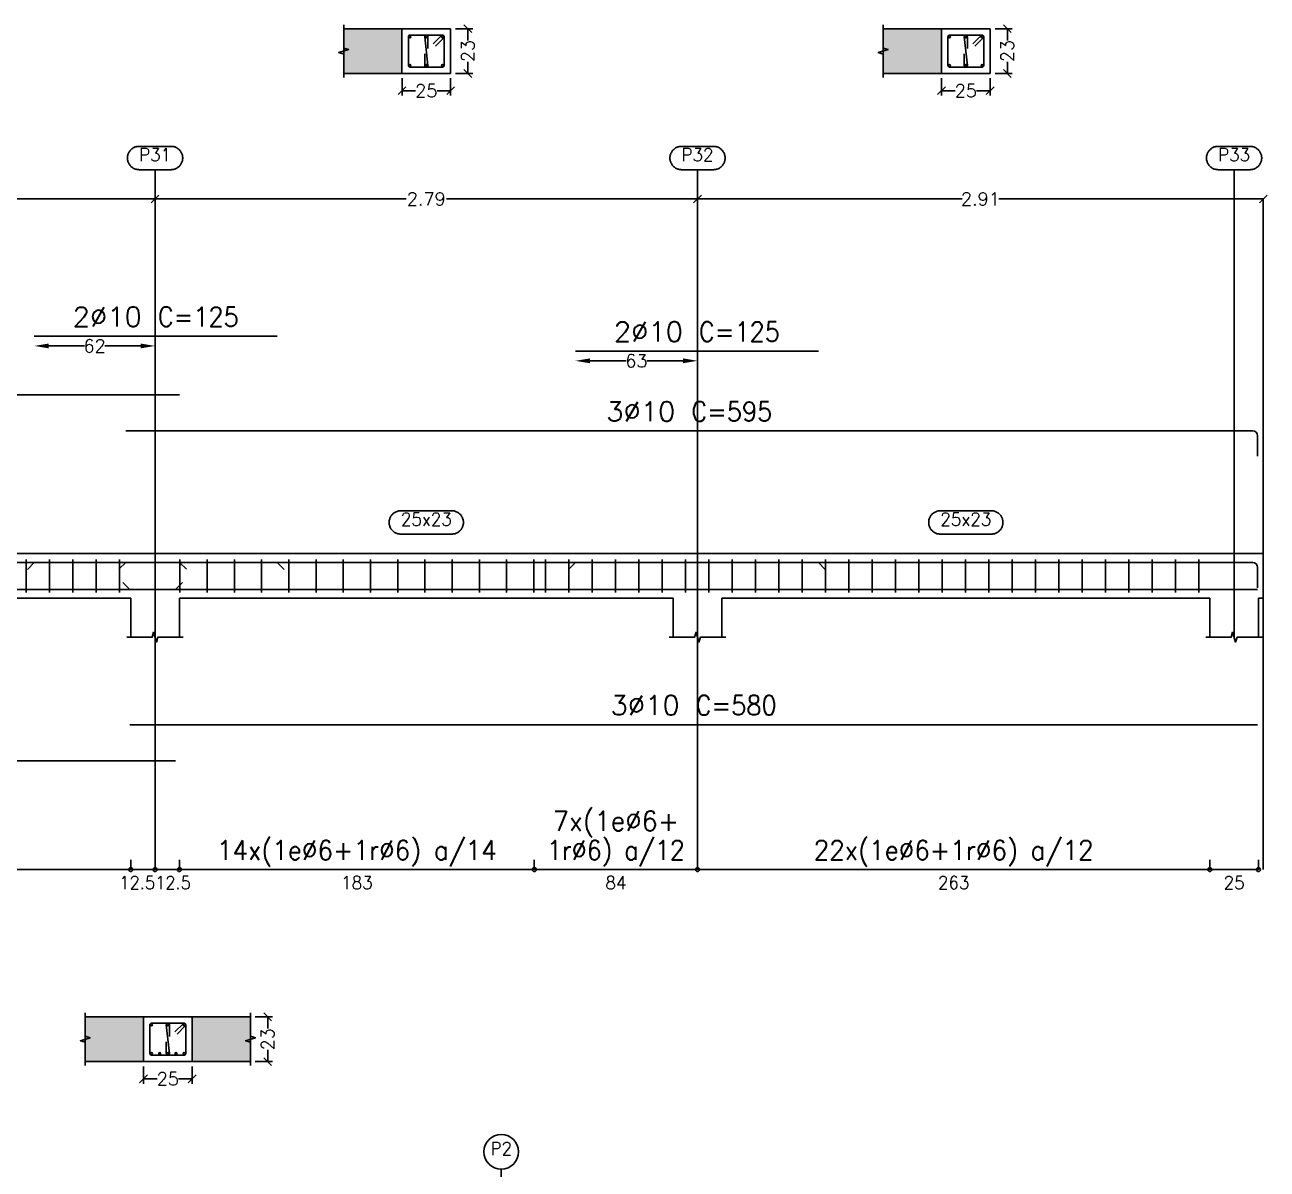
# Model space of a CAD drawing. Header units: millimetres. Extents: x 2071 to 2712, y 1262 to 1380.
# Drawn here: x 2476.36 to 2489.14, y 1310.22 to 1321.98 of the extents above; entities that cross this region are included whole.
import ezdxf
from ezdxf.enums import TextEntityAlignment as Align

# ---------------------------------------------------------------- set-up
doc = ezdxf.new("R2010")
doc.units = ezdxf.units.MM
doc.layers.add('.pormenores', color=8, linetype='Continuous')
for name, color, linetype, lineweight in [('POR_COT_COMPRIMENTO_PROJECTADO', 122, 'Continuous', 0), ('POR_COT_COT_ARM', 3, 'Continuous', 0), ('SEC_COTAS_SEC_DIM_VIGA', 122, 'Continuous', 0)]:
    doc.layers.add(name, color=color, linetype=linetype, lineweight=lineweight)
doc.styles.add('CYPETXT_0.2_romans', font='ROMANS__.TTF', dxfattribs={"height": 0.133333})
doc.styles.add('CYPETXT_romans', font='ROMANS__.TTF', dxfattribs={"height": 0.2})
doc.dimstyles.new('cype_arrow', dxfattribs={"dimtxt": 0.18, "dimasz": 0.15, "dimexe": 0.05, "dimexo": 0.05, "dimgap": 0, "dimtad": 0, "dimdec": 4, "dimzin": 0, "dimdsep": 46, "dimtxsty": 'CYPETXT_0.2_romans', "dimcen": 0.09, "dimadec": 0, "dimazin": 0, "dimtfac": 1, "dimtdec": 4, "dimtofl": 0, "dimtmove": 2, "dimatfit": 3, "dimfxl": 1, "dimtolj": 1, "dimtzin": 0, "dimarcsym": 0})
doc.dimstyles.new('cype_oblique', dxfattribs={"dimtxt": 0.18, "dimasz": 0.18, "dimexe": 0.05, "dimexo": 0.05, "dimgap": 0, "dimtad": 0, "dimdec": 4, "dimzin": 0, "dimdsep": 46, "dimtxsty": 'CYPETXT_0.2_romans', "dimblk": 'OBLIQUE', "dimtsz": 0.04, "dimcen": 0.09, "dimadec": 0, "dimazin": 0, "dimtfac": 1, "dimtdec": 4, "dimtofl": 0, "dimtmove": 2, "dimatfit": 3, "dimfxl": 1, "dimtolj": 1, "dimtzin": 0, "dimarcsym": 0})

# ---------------------------------------------------------------- blocks, each defined once
blk = doc.blocks.new('*D108')
at = {"layer": 'Defpoints', "color": 0, "transparency": 16777216}
for p in [(2480.241, 1321.485), (2480.741, 1321.485), (2480.741, 1321.307)]:
    blk.add_point(p, dxfattribs=at)
at = {"layer": 'SEC_COTAS_SEC_DIM_VIGA', "color": 0, "lineweight": -2, "transparency": 16777216}
for p, q in [((2480.241, 1321.435), (2480.241, 1321.257)), ((2480.741, 1321.435), (2480.741, 1321.257)), ((2480.281, 1321.347), (2480.201, 1321.267)), ((2480.241, 1321.307), (2480.38, 1321.307)), ((2480.741, 1321.307), (2480.601, 1321.307)), ((2480.701, 1321.267), (2480.781, 1321.347))]:
    blk.add_line(p, q, dxfattribs=at)
at = {"layer": 'SEC_COTAS_SEC_DIM_VIGA', "color": 0, "transparency": 16777216, "insert": (2480.491, 1321.307), "char_height": 0.1333, "attachment_point": 5, "style": 'CYPETXT_0.2_romans'}
blk.add_mtext('\\A1;25', dxfattribs=at)
blk = doc.blocks.new('_OBLIQUE')
at = {"color": 0, "linetype": 'ByBlock'}
blk.add_line((-0.5, -0.5), (0.5, 0.5), dxfattribs=at)
blk = doc.blocks.new('*D109')
at = {"layer": 'Defpoints', "color": 0, "transparency": 16777216}
for p in [(2480.741, 1321.945), (2480.918, 1321.945), (2480.741, 1321.485)]:
    blk.add_point(p, dxfattribs=at)
at = {"layer": 'SEC_COTAS_SEC_DIM_VIGA', "color": 0, "lineweight": -2, "transparency": 16777216}
for p, q in [((2480.791, 1321.945), (2480.968, 1321.945)), ((2480.958, 1321.905), (2480.878, 1321.985)), ((2480.918, 1321.945), (2480.918, 1321.825)), ((2480.918, 1321.485), (2480.918, 1321.604)), ((2480.791, 1321.485), (2480.968, 1321.485)), ((2480.878, 1321.525), (2480.958, 1321.445))]:
    blk.add_line(p, q, dxfattribs=at)
at = {"layer": 'SEC_COTAS_SEC_DIM_VIGA', "color": 0, "transparency": 16777216, "insert": (2480.918, 1321.715), "char_height": 0.1333, "attachment_point": 5, "rotation": 90, "style": 'CYPETXT_0.2_romans'}
blk.add_mtext('\\A1;23', dxfattribs=at)
blk = doc.blocks.new('*D110')
at = {"layer": 'Defpoints', "color": 0, "transparency": 16777216}
for p in [(2485.791, 1321.485), (2486.291, 1321.485), (2486.291, 1321.307)]:
    blk.add_point(p, dxfattribs=at)
at = {"layer": 'SEC_COTAS_SEC_DIM_VIGA', "color": 0, "lineweight": -2, "transparency": 16777216}
for p, q in [((2485.791, 1321.435), (2485.791, 1321.257)), ((2486.291, 1321.435), (2486.291, 1321.257)), ((2485.831, 1321.347), (2485.751, 1321.267)), ((2485.791, 1321.307), (2485.93, 1321.307)), ((2486.291, 1321.307), (2486.151, 1321.307)), ((2486.251, 1321.267), (2486.331, 1321.347))]:
    blk.add_line(p, q, dxfattribs=at)
at = {"layer": 'SEC_COTAS_SEC_DIM_VIGA', "color": 0, "transparency": 16777216, "insert": (2486.041, 1321.307), "char_height": 0.1333, "attachment_point": 5, "style": 'CYPETXT_0.2_romans'}
blk.add_mtext('\\A1;25', dxfattribs=at)
blk = doc.blocks.new('*D111')
at = {"layer": 'Defpoints', "color": 0, "transparency": 16777216}
for p in [(2486.291, 1321.945), (2486.468, 1321.945), (2486.291, 1321.485)]:
    blk.add_point(p, dxfattribs=at)
at = {"layer": 'SEC_COTAS_SEC_DIM_VIGA', "color": 0, "lineweight": -2, "transparency": 16777216}
for p, q in [((2486.341, 1321.945), (2486.518, 1321.945)), ((2486.508, 1321.905), (2486.428, 1321.985)), ((2486.468, 1321.945), (2486.468, 1321.825)), ((2486.468, 1321.485), (2486.468, 1321.604)), ((2486.341, 1321.485), (2486.518, 1321.485)), ((2486.428, 1321.525), (2486.508, 1321.445))]:
    blk.add_line(p, q, dxfattribs=at)
at = {"layer": 'SEC_COTAS_SEC_DIM_VIGA', "color": 0, "transparency": 16777216, "insert": (2486.468, 1321.715), "char_height": 0.1333, "attachment_point": 5, "rotation": 90, "style": 'CYPETXT_0.2_romans'}
blk.add_mtext('\\A1;23', dxfattribs=at)
blk = doc.blocks.new('*D113')
at = {"layer": 'Defpoints', "color": 0, "transparency": 16777216}
for p in [(2472.181, 1320.195), (2472.181, 1320.195), (2477.701, 1320.195)]:
    blk.add_point(p, dxfattribs=at)
at = {"layer": 'POR_COT_COMPRIMENTO_PROJECTADO', "color": 0, "lineweight": -2, "transparency": 16777216}
for p, q in [((2472.221, 1320.235), (2472.141, 1320.155)), ((2472.181, 1320.195), (2472.181, 1320.195)), ((2472.181, 1320.195), (2474.733, 1320.195)), ((2477.701, 1320.195), (2475.148, 1320.195)), ((2477.661, 1320.155), (2477.741, 1320.235)), ((2477.701, 1320.195), (2477.701, 1320.195))]:
    blk.add_line(p, q, dxfattribs=at)
at = {"layer": 'POR_COT_COMPRIMENTO_PROJECTADO', "color": 0, "transparency": 16777216, "insert": (2474.941, 1320.195), "char_height": 0.1333, "attachment_point": 5, "style": 'CYPETXT_0.2_romans'}
blk.add_mtext('\\A1;2.76', dxfattribs=at)
blk = doc.blocks.new('*D114')
at = {"layer": 'Defpoints', "color": 0, "transparency": 16777216}
for p in [(2477.701, 1320.195), (2477.701, 1320.195), (2483.281, 1320.195)]:
    blk.add_point(p, dxfattribs=at)
at = {"layer": 'POR_COT_COMPRIMENTO_PROJECTADO', "color": 0, "lineweight": -2, "transparency": 16777216}
for p, q in [((2477.741, 1320.235), (2477.661, 1320.155)), ((2477.701, 1320.195), (2477.701, 1320.195)), ((2477.701, 1320.195), (2480.283, 1320.195)), ((2483.281, 1320.195), (2480.698, 1320.195)), ((2483.241, 1320.155), (2483.321, 1320.235)), ((2483.281, 1320.195), (2483.281, 1320.195))]:
    blk.add_line(p, q, dxfattribs=at)
at = {"layer": 'POR_COT_COMPRIMENTO_PROJECTADO', "color": 0, "transparency": 16777216, "insert": (2480.491, 1320.195), "char_height": 0.1333, "attachment_point": 5, "style": 'CYPETXT_0.2_romans'}
blk.add_mtext('\\A1;2.79', dxfattribs=at)
blk = doc.blocks.new('*D115')
at = {"layer": 'Defpoints', "color": 0, "transparency": 16777216}
for p in [(2483.281, 1320.195), (2483.281, 1320.195), (2489.101, 1320.195)]:
    blk.add_point(p, dxfattribs=at)
at = {"layer": 'POR_COT_COMPRIMENTO_PROJECTADO', "color": 0, "lineweight": -2, "transparency": 16777216}
for p, q in [((2483.321, 1320.235), (2483.241, 1320.155)), ((2483.281, 1320.195), (2483.281, 1320.195)), ((2483.281, 1320.195), (2486.002, 1320.195)), ((2489.101, 1320.195), (2486.379, 1320.195)), ((2489.061, 1320.155), (2489.141, 1320.235)), ((2489.101, 1320.195), (2489.101, 1320.195))]:
    blk.add_line(p, q, dxfattribs=at)
at = {"layer": 'POR_COT_COMPRIMENTO_PROJECTADO', "color": 0, "transparency": 16777216, "insert": (2486.191, 1320.195), "char_height": 0.1333, "attachment_point": 5, "style": 'CYPETXT_0.2_romans'}
blk.add_mtext('\\A1;2.91', dxfattribs=at)
blk = doc.blocks.new('*D117')
at = {"layer": 'Defpoints', "color": 0, "transparency": 16777216}
for p in [(2476.457, 1318.683), (2477.701, 1318.683), (2477.701, 1318.683)]:
    blk.add_point(p, dxfattribs=at)
at = {"layer": 'POR_COT_COT_ARM', "color": 0, "lineweight": -2, "transparency": 16777216}
for p, q in [((2476.457, 1318.683), (2476.457, 1318.683)), ((2476.607, 1318.683), (2476.973, 1318.683)), ((2477.551, 1318.683), (2477.185, 1318.683)), ((2477.701, 1318.683), (2477.701, 1318.683))]:
    blk.add_line(p, q, dxfattribs=at)
at = {"layer": 'POR_COT_COT_ARM', "color": 0, "transparency": 16777216}
for points in [[(2476.607, 1318.708), (2476.607, 1318.658), (2476.457, 1318.683)], [(2477.551, 1318.658), (2477.551, 1318.708), (2477.701, 1318.683)]]:
    blk.add_solid(points, dxfattribs=at)
at = {"layer": 'POR_COT_COT_ARM', "color": 0, "transparency": 16777216, "insert": (2477.079, 1318.683), "char_height": 0.1333, "attachment_point": 5, "style": 'CYPETXT_0.2_romans'}
blk.add_mtext('\\A1;62', dxfattribs=at)
blk = doc.blocks.new('*D118')
at = {"layer": 'Defpoints', "color": 0, "transparency": 16777216}
for p in [(2482.024, 1318.53), (2483.281, 1318.53), (2483.281, 1318.53)]:
    blk.add_point(p, dxfattribs=at)
at = {"layer": 'POR_COT_COT_ARM', "color": 0, "lineweight": -2, "transparency": 16777216}
for p, q in [((2482.024, 1318.53), (2482.024, 1318.53)), ((2482.174, 1318.53), (2482.546, 1318.53)), ((2483.131, 1318.53), (2482.759, 1318.53)), ((2483.281, 1318.53), (2483.281, 1318.53))]:
    blk.add_line(p, q, dxfattribs=at)
at = {"layer": 'POR_COT_COT_ARM', "color": 0, "transparency": 16777216}
for points in [[(2482.174, 1318.555), (2482.174, 1318.505), (2482.024, 1318.53)], [(2483.131, 1318.505), (2483.131, 1318.555), (2483.281, 1318.53)]]:
    blk.add_solid(points, dxfattribs=at)
at = {"layer": 'POR_COT_COT_ARM', "color": 0, "transparency": 16777216, "insert": (2482.652, 1318.53), "char_height": 0.1333, "attachment_point": 5, "style": 'CYPETXT_0.2_romans'}
blk.add_mtext('\\A1;63', dxfattribs=at)
blk = doc.blocks.new('*D165')
at = {"layer": 'Defpoints', "color": 0, "transparency": 16777216}
for p in [(2477.582, 1311.324), (2478.082, 1311.324), (2478.082, 1311.147)]:
    blk.add_point(p, dxfattribs=at)
at = {"layer": 'SEC_COTAS_SEC_DIM_VIGA', "color": 0, "lineweight": -2, "transparency": 16777216}
for p, q in [((2477.622, 1311.187), (2477.542, 1311.107)), ((2477.582, 1311.274), (2477.582, 1311.097)), ((2478.042, 1311.107), (2478.122, 1311.187)), ((2478.082, 1311.274), (2478.082, 1311.097)), ((2477.582, 1311.147), (2477.722, 1311.147)), ((2478.082, 1311.147), (2477.943, 1311.147))]:
    blk.add_line(p, q, dxfattribs=at)
at = {"layer": 'SEC_COTAS_SEC_DIM_VIGA', "color": 0, "transparency": 16777216, "insert": (2477.832, 1311.147), "char_height": 0.1333, "attachment_point": 5, "style": 'CYPETXT_0.2_romans'}
blk.add_mtext('\\A1;25', dxfattribs=at)
blk = doc.blocks.new('*D166')
at = {"layer": 'Defpoints', "color": 0, "transparency": 16777216}
for p in [(2478.682, 1311.784), (2478.859, 1311.784), (2478.682, 1311.324)]:
    blk.add_point(p, dxfattribs=at)
at = {"layer": 'SEC_COTAS_SEC_DIM_VIGA', "color": 0, "lineweight": -2, "transparency": 16777216}
for p, q in [((2478.899, 1311.744), (2478.819, 1311.824)), ((2478.732, 1311.784), (2478.909, 1311.784)), ((2478.859, 1311.784), (2478.859, 1311.665)), ((2478.859, 1311.324), (2478.859, 1311.444)), ((2478.732, 1311.324), (2478.909, 1311.324)), ((2478.819, 1311.364), (2478.899, 1311.284))]:
    blk.add_line(p, q, dxfattribs=at)
at = {"layer": 'SEC_COTAS_SEC_DIM_VIGA', "color": 0, "transparency": 16777216, "insert": (2478.859, 1311.554), "char_height": 0.1333, "attachment_point": 5, "rotation": 90, "style": 'CYPETXT_0.2_romans'}
blk.add_mtext('\\A1;23', dxfattribs=at)

msp = doc.modelspace()

# ---------------------------------------------------------------- hatches: boundary and pattern name
at = {"layer": '.pormenores', "true_color": 0xdad7d3}
for points in [[(2479.64073, 1321.48472), (2480.24073, 1321.48472), (2480.24073, 1321.94472), (2479.64073, 1321.94472)], [(2485.19064, 1321.48472), (2485.79064, 1321.48472), (2485.79064, 1321.94472), (2485.19064, 1321.94472)], [(2476.9821, 1311.78426), (2477.5821, 1311.78426), (2477.5821, 1311.32426), (2476.9821, 1311.32426)], [(2478.6821, 1311.78426), (2478.0821, 1311.78426), (2478.0821, 1311.32426), (2478.6821, 1311.32426)]]:
    msp.add_hatch(color=254, dxfattribs=at).paths.add_polyline_path(points, flags=0)

# ---------------------------------------------------------------- linework, layer by layer
at = {"layer": '.pormenores'}
for p, q in [((2477.70073, 1320.19539), (2477.70073, 1320.49539)), ((2483.28073, 1320.19539), (2483.28073, 1320.49539)), ((2488.80055, 1320.19539), (2488.80055, 1320.49539)), ((2477.70073, 1320.19539), (2477.70073, 1313.29826)), ((2483.28073, 1320.19539), (2483.28073, 1313.29826)), ((2488.80055, 1315.6882), (2488.80055, 1320.19539)), ((2489.10055, 1320.19539), (2489.10055, 1313.29826)), ((2472.43055, 1316.5482), (2477.45073, 1316.5482)), ((2476.37564, 1316.4882), (2476.37564, 1316.1482)), ((2476.45731, 1316.4562), (2476.3866, 1316.38549)), ((2476.61564, 1316.4882), (2476.61564, 1316.1482)), ((2476.85564, 1316.4882), (2476.85564, 1316.1482)), ((2477.09564, 1316.4882), (2477.09564, 1316.1482)), ((2477.40055, 1316.4562), (2477.32828, 1316.38708)), ((2477.33564, 1316.4882), (2477.33564, 1316.1482)), ((2477.95073, 1316.5482), (2483.03073, 1316.5482)), ((2477.95073, 1316.4562), (2478.02317, 1316.38725)), ((2477.95636, 1316.4882), (2477.95636, 1316.1482)), ((2478.23636, 1316.4882), (2478.23636, 1316.1482)), ((2478.51636, 1316.4882), (2478.51636, 1316.1482)), ((2478.79636, 1316.4882), (2478.79636, 1316.1482)), ((2478.95731, 1316.4562), (2479.02802, 1316.38549)), ((2479.07636, 1316.4882), (2479.07636, 1316.1482)), ((2479.35636, 1316.4882), (2479.35636, 1316.1482)), ((2479.63636, 1316.4882), (2479.63636, 1316.1482)), ((2479.91636, 1316.4882), (2479.91636, 1316.1482)), ((2480.19636, 1316.4882), (2480.19636, 1316.1482)), ((2480.47636, 1316.4882), (2480.47636, 1316.1482)), ((2480.75636, 1316.4882), (2480.75636, 1316.1482)), ((2481.03636, 1316.4882), (2481.03636, 1316.1482)), ((2481.31636, 1316.4882), (2481.31636, 1316.1482)), ((2481.59636, 1316.4882), (2481.59636, 1316.1482)), ((2481.71627, 1316.4882), (2481.71627, 1316.1482)), ((2482.02411, 1316.4562), (2481.9534, 1316.38549)), ((2481.95627, 1316.4882), (2481.95627, 1316.1482)), ((2482.19627, 1316.4882), (2482.19627, 1316.1482)), ((2482.43627, 1316.4882), (2482.43627, 1316.1482)), ((2482.67627, 1316.4882), (2482.67627, 1316.1482)), ((2482.91627, 1316.4882), (2482.91627, 1316.1482)), ((2483.15627, 1316.4882), (2483.15627, 1316.1482)), ((2483.39627, 1316.4882), (2483.39627, 1316.1482)), ((2483.53073, 1316.5482), (2488.55055, 1316.5482)), ((2483.63627, 1316.4882), (2483.63627, 1316.1482)), ((2483.87627, 1316.4882), (2483.87627, 1316.1482)), ((2484.11627, 1316.4882), (2484.11627, 1316.1482)), ((2484.35627, 1316.4882), (2484.35627, 1316.1482)), ((2484.52411, 1316.4562), (2484.59482, 1316.38549)), ((2484.59627, 1316.4882), (2484.59627, 1316.1482)), ((2484.83627, 1316.4882), (2484.83627, 1316.1482)), ((2485.07627, 1316.4882), (2485.07627, 1316.1482)), ((2485.31627, 1316.4882), (2485.31627, 1316.1482)), ((2485.55627, 1316.4882), (2485.55627, 1316.1482)), ((2485.79627, 1316.4882), (2485.79627, 1316.1482)), ((2486.03627, 1316.4882), (2486.03627, 1316.1482)), ((2486.27627, 1316.4882), (2486.27627, 1316.1482)), ((2486.51627, 1316.4882), (2486.51627, 1316.1482)), ((2486.75627, 1316.4882), (2486.75627, 1316.1482)), ((2486.99627, 1316.4882), (2486.99627, 1316.1482)), ((2487.23627, 1316.4882), (2487.23627, 1316.1482)), ((2487.47627, 1316.4882), (2487.47627, 1316.1482)), ((2487.71627, 1316.4882), (2487.71627, 1316.1482)), ((2487.95627, 1316.4882), (2487.95627, 1316.1482)), ((2488.19627, 1316.4882), (2488.19627, 1316.1482)), ((2488.43627, 1316.4882), (2488.43627, 1316.1482)), ((2477.44055, 1316.1802), (2477.36984, 1316.25091)), ((2477.91055, 1316.1802), (2477.98127, 1316.25091)), ((2472.43055, 1316.0882), (2477.45073, 1316.0882)), ((2477.45073, 1316.0882), (2477.45073, 1315.6882)), ((2477.95073, 1316.0882), (2483.03073, 1316.0882)), ((2477.95073, 1316.0882), (2477.95073, 1315.6882)), ((2483.03073, 1316.0882), (2483.03073, 1315.6882)), ((2483.53073, 1316.0882), (2488.55055, 1316.0882)), ((2483.53073, 1316.0882), (2483.53073, 1315.6882)), ((2488.55055, 1316.0882), (2488.55055, 1315.6882)), ((2489.05055, 1316.0882), (2489.05055, 1315.6882)), ((2477.45073, 1313.29826), (2477.45073, 1313.39826)), ((2477.70073, 1313.29826), (2477.70073, 1313.39826)), ((2477.95073, 1313.29826), (2477.95073, 1313.39826)), ((2481.60199, 1313.29826), (2481.60199, 1313.39826)), ((2483.28073, 1313.29826), (2483.28073, 1313.39826)), ((2488.55055, 1313.29826), (2488.55055, 1313.39826)), ((2481.2621, 1309.91815), (2481.2621, 1310.21815))]:
    msp.add_line(p, q, dxfattribs=at)
for points in [[(2479.64073, 1321.44472), (2479.64073, 1321.68472), (2479.59073, 1321.69972), (2479.69073, 1321.72972), (2479.64073, 1321.74472), (2479.64073, 1321.98472)], [(2479.64073, 1321.48472), (2480.24073, 1321.48472), (2480.24073, 1321.94472), (2479.64073, 1321.94472)], [(2485.19064, 1321.44472), (2485.19064, 1321.68472), (2485.14064, 1321.69972), (2485.24064, 1321.72972), (2485.19064, 1321.74472), (2485.19064, 1321.98472)], [(2485.19064, 1321.48472), (2485.79064, 1321.48472), (2485.79064, 1321.94472), (2485.19064, 1321.94472)], [(2480.58519, 1321.76656), (2480.67005, 1321.85141), (2480.67204, 1321.85384), (2480.67352, 1321.8566), (2480.67443, 1321.8596), (2480.67473, 1321.86272), (2480.67443, 1321.86585), (2480.67352, 1321.86885), (2480.67204, 1321.87161), (2480.67005, 1321.87404), (2480.66762, 1321.87603), (2480.66486, 1321.87751), (2480.66185, 1321.87842), (2480.65873, 1321.87872), (2480.32273, 1321.87872), (2480.31661, 1321.87751), (2480.31142, 1321.87404), (2480.30795, 1321.86885), (2480.30673, 1321.86272), (2480.30673, 1321.56672), (2480.30795, 1321.5606), (2480.31142, 1321.55541), (2480.31661, 1321.55194), (2480.32273, 1321.55072), (2480.65873, 1321.55072), (2480.66486, 1321.55194), (2480.67005, 1321.55541), (2480.67352, 1321.5606), (2480.67473, 1321.56672), (2480.67473, 1321.86272), (2480.67443, 1321.86585), (2480.67352, 1321.86885), (2480.67204, 1321.87161), (2480.67005, 1321.87404), (2480.66762, 1321.87603), (2480.66486, 1321.87751), (2480.66185, 1321.87842), (2480.65873, 1321.87872), (2480.65561, 1321.87842), (2480.65261, 1321.87751), (2480.64984, 1321.87603), (2480.64742, 1321.87404), (2480.56257, 1321.78919)], [(2480.47473, 1321.68672), (2480.47473, 1321.56672), (2480.47513, 1321.56316), (2480.47632, 1321.55978), (2480.47822, 1321.55675), (2480.48076, 1321.55422), (2480.48379, 1321.55231), (2480.48717, 1321.55113), (2480.49073, 1321.55072), (2480.49429, 1321.55113), (2480.49768, 1321.55231), (2480.50071, 1321.55422), (2480.50324, 1321.55675), (2480.50515, 1321.55978), (2480.50633, 1321.56316), (2480.50673, 1321.56672), (2480.47473, 1321.86272), (2480.47513, 1321.86628), (2480.47632, 1321.86967), (2480.47822, 1321.8727), (2480.48076, 1321.87523), (2480.48379, 1321.87714), (2480.48717, 1321.87832), (2480.49073, 1321.87872), (2480.49429, 1321.87832), (2480.49768, 1321.87714), (2480.50071, 1321.87523), (2480.50324, 1321.8727), (2480.50515, 1321.86967), (2480.50633, 1321.86628), (2480.50673, 1321.86272), (2480.50673, 1321.74272)], [(2486.1351, 1321.76656), (2486.21996, 1321.85141), (2486.22195, 1321.85384), (2486.22343, 1321.8566), (2486.22434, 1321.8596), (2486.22464, 1321.86272), (2486.22434, 1321.86585), (2486.22343, 1321.86885), (2486.22195, 1321.87161), (2486.21996, 1321.87404), (2486.21753, 1321.87603), (2486.21477, 1321.87751), (2486.21177, 1321.87842), (2486.20864, 1321.87872), (2485.87264, 1321.87872), (2485.86652, 1321.87751), (2485.86133, 1321.87404), (2485.85786, 1321.86885), (2485.85664, 1321.86272), (2485.85664, 1321.56672), (2485.85786, 1321.5606), (2485.86133, 1321.55541), (2485.86652, 1321.55194), (2485.87264, 1321.55072), (2486.20864, 1321.55072), (2486.21477, 1321.55194), (2486.21996, 1321.55541), (2486.22343, 1321.5606), (2486.22464, 1321.56672), (2486.22464, 1321.86272), (2486.22434, 1321.86585), (2486.22343, 1321.86885), (2486.22195, 1321.87161), (2486.21996, 1321.87404), (2486.21753, 1321.87603), (2486.21477, 1321.87751), (2486.21177, 1321.87842), (2486.20864, 1321.87872), (2486.20552, 1321.87842), (2486.20252, 1321.87751), (2486.19975, 1321.87603), (2486.19733, 1321.87404), (2486.11248, 1321.78919)], [(2486.02464, 1321.68672), (2486.02464, 1321.56672), (2486.02505, 1321.56316), (2486.02623, 1321.55978), (2486.02813, 1321.55675), (2486.03067, 1321.55422), (2486.0337, 1321.55231), (2486.03708, 1321.55113), (2486.04064, 1321.55072), (2486.0442, 1321.55113), (2486.04759, 1321.55231), (2486.05062, 1321.55422), (2486.05315, 1321.55675), (2486.05506, 1321.55978), (2486.05624, 1321.56316), (2486.05664, 1321.56672), (2486.02464, 1321.86272), (2486.02505, 1321.86628), (2486.02623, 1321.86967), (2486.02813, 1321.8727), (2486.03067, 1321.87523), (2486.0337, 1321.87714), (2486.03708, 1321.87832), (2486.04064, 1321.87872), (2486.0442, 1321.87832), (2486.04759, 1321.87714), (2486.05062, 1321.87523), (2486.05315, 1321.8727), (2486.05506, 1321.86967), (2486.05624, 1321.86628), (2486.05664, 1321.86272), (2486.05664, 1321.74272)], [(2476.45731, 1318.78337), (2478.95731, 1318.78337)], [(2482.02411, 1318.62972), (2484.52411, 1318.62972)], [(2467.41055, 1317.9209), (2467.41055, 1318.1309), (2467.41436, 1318.15003), (2467.4252, 1318.16625), (2467.44142, 1318.17709), (2467.46055, 1318.1809), (2477.95073, 1318.1809)], [(2477.40055, 1317.80972), (2488.99055, 1317.80972), (2489.00969, 1317.80592), (2489.02591, 1317.79508), (2489.03675, 1317.77886), (2489.04055, 1317.75972), (2489.04055, 1317.54972)], [(2467.41055, 1316.1962), (2467.41055, 1316.4062), (2467.41436, 1316.42533), (2467.4252, 1316.44155), (2467.44142, 1316.45239), (2467.46055, 1316.4562), (2477.95073, 1316.4562)], [(2476.45731, 1316.4562), (2478.95731, 1316.4562)], [(2477.40055, 1316.4562), (2488.99055, 1316.4562), (2489.00969, 1316.45239), (2489.02591, 1316.44155), (2489.03675, 1316.42533), (2489.04055, 1316.4062), (2489.04055, 1316.1962)], [(2477.45073, 1316.5482), (2477.95073, 1316.5482)], [(2482.02411, 1316.4562), (2484.52411, 1316.4562)], [(2483.03073, 1316.5482), (2483.53073, 1316.5482)], [(2488.55055, 1316.5482), (2489.05055, 1316.5482), (2489.10055, 1316.5482), (2489.10055, 1316.0882), (2489.05055, 1316.0882)], [(2467.41055, 1316.1802), (2477.91055, 1316.1802)], [(2477.44055, 1316.1802), (2489.04055, 1316.1802)], [(2477.41073, 1315.6882), (2477.67073, 1315.6882), (2477.68573, 1315.7382), (2477.71573, 1315.6382), (2477.73073, 1315.6882), (2477.99073, 1315.6882)], [(2482.99073, 1315.6882), (2483.25073, 1315.6882), (2483.26573, 1315.7382), (2483.29573, 1315.6382), (2483.31073, 1315.6882), (2483.57073, 1315.6882)], [(2488.51055, 1315.6882), (2488.77055, 1315.6882), (2488.78555, 1315.7382), (2488.81555, 1315.6382), (2488.83055, 1315.6882), (2489.09055, 1315.6882)], [(2477.44055, 1314.7882), (2489.04055, 1314.7882)], [(2467.41055, 1314.41826), (2477.91055, 1314.41826)], [(2472.18055, 1313.29826), (2477.45073, 1313.29826), (2477.45073, 1313.39826)], [(2477.45073, 1313.29826), (2477.70073, 1313.29826), (2477.70073, 1313.39826)], [(2477.70073, 1313.29826), (2477.95073, 1313.29826), (2477.95073, 1313.39826)], [(2477.95073, 1313.29826), (2481.60199, 1313.29826), (2481.60199, 1313.39826)], [(2481.60199, 1313.29826), (2483.28073, 1313.29826), (2483.28073, 1313.39826)], [(2483.28073, 1313.29826), (2488.55055, 1313.29826), (2488.55055, 1313.39826)], [(2488.55055, 1313.29826), (2489.05055, 1313.29826), (2489.05055, 1313.39826)], [(2476.9821, 1311.82426), (2476.9821, 1311.58426), (2477.0321, 1311.56926), (2476.9321, 1311.53926), (2476.9821, 1311.52426), (2476.9821, 1311.28426)], [(2478.6821, 1311.82426), (2478.6821, 1311.58426), (2478.7321, 1311.56926), (2478.6321, 1311.53926), (2478.6821, 1311.52426), (2478.6821, 1311.28426)], [(2476.9821, 1311.78426), (2477.5821, 1311.78426), (2477.5821, 1311.32426), (2476.9821, 1311.32426)], [(2477.92656, 1311.6061), (2478.01141, 1311.69095), (2478.0134, 1311.69338), (2478.01488, 1311.69614), (2478.01579, 1311.69914), (2478.0161, 1311.70226), (2478.01579, 1311.70539), (2478.01488, 1311.70839), (2478.0134, 1311.71115), (2478.01141, 1311.71358), (2478.00899, 1311.71557), (2478.00622, 1311.71705), (2478.00322, 1311.71796), (2478.0001, 1311.71826), (2477.6641, 1311.71826), (2477.65798, 1311.71705), (2477.65279, 1311.71358), (2477.64932, 1311.70839), (2477.6481, 1311.70226), (2477.6481, 1311.40626), (2477.64932, 1311.40014), (2477.65279, 1311.39495), (2477.65798, 1311.39148), (2477.6641, 1311.39026), (2478.0001, 1311.39026), (2478.00622, 1311.39148), (2478.01141, 1311.39495), (2478.01488, 1311.40014), (2478.0161, 1311.40626), (2478.0161, 1311.70226), (2478.01579, 1311.70539), (2478.01488, 1311.70839), (2478.0134, 1311.71115), (2478.01141, 1311.71358), (2478.00899, 1311.71557), (2478.00622, 1311.71705), (2478.00322, 1311.71796), (2478.0001, 1311.71826), (2477.99698, 1311.71796), (2477.99398, 1311.71705), (2477.99121, 1311.71557), (2477.98879, 1311.71358), (2477.90393, 1311.62873)], [(2477.8161, 1311.52626), (2477.8161, 1311.40626), (2477.8165, 1311.4027), (2477.81768, 1311.39932), (2477.81959, 1311.39629), (2477.82212, 1311.39376), (2477.82516, 1311.39185), (2477.82854, 1311.39067), (2477.8321, 1311.39026), (2477.83566, 1311.39067), (2477.83904, 1311.39185), (2477.84208, 1311.39376), (2477.84461, 1311.39629), (2477.84651, 1311.39932), (2477.8477, 1311.4027), (2477.8481, 1311.40626), (2477.8161, 1311.70226), (2477.8165, 1311.70582), (2477.81768, 1311.70921), (2477.81959, 1311.71224), (2477.82212, 1311.71477), (2477.82516, 1311.71668), (2477.82854, 1311.71786), (2477.8321, 1311.71826), (2477.83566, 1311.71786), (2477.83904, 1311.71668), (2477.84208, 1311.71477), (2477.84461, 1311.71224), (2477.84651, 1311.70921), (2477.8477, 1311.70582), (2477.8481, 1311.70226), (2477.8481, 1311.58226)], [(2478.6821, 1311.78426), (2478.0821, 1311.78426), (2478.0821, 1311.32426), (2478.6821, 1311.32426)]]:
    msp.add_lwpolyline(points, dxfattribs=at)
at = {"layer": '.pormenores', "color": 254, "true_color": 0xdad7d3}
for points in [[(2479.64073, 1321.48472), (2480.24073, 1321.48472), (2480.24073, 1321.94472), (2479.64073, 1321.94472)], [(2485.19064, 1321.48472), (2485.79064, 1321.48472), (2485.79064, 1321.94472), (2485.19064, 1321.94472)], [(2476.9821, 1311.78426), (2477.5821, 1311.78426), (2477.5821, 1311.32426), (2476.9821, 1311.32426)], [(2478.6821, 1311.78426), (2478.0821, 1311.78426), (2478.0821, 1311.32426), (2478.6821, 1311.32426)]]:
    msp.add_lwpolyline(points, close=True, dxfattribs=at)
at = {"layer": '.pormenores'}
for points in [[(2480.74073, 1321.94472), (2480.24073, 1321.94472), (2480.24073, 1321.48472), (2480.74073, 1321.48472), (2480.74073, 1321.94472)], [(2486.29064, 1321.94472), (2485.79064, 1321.94472), (2485.79064, 1321.48472), (2486.29064, 1321.48472), (2486.29064, 1321.94472)], [(2477.86473, 1320.73539), (2477.87275, 1320.73512), (2477.88073, 1320.73432), (2477.88864, 1320.73299), (2477.89644, 1320.73113), (2477.9041, 1320.72875), (2477.91158, 1320.72587), (2477.91885, 1320.72249), (2477.92589, 1320.71864), (2477.93265, 1320.71432), (2477.9391, 1320.70957), (2477.94523, 1320.70439), (2477.95099, 1320.69881), (2477.95637, 1320.69287), (2477.96134, 1320.68657), (2477.96588, 1320.67996), (2477.96997, 1320.67306), (2477.97358, 1320.6659), (2477.97671, 1320.65852), (2477.97935, 1320.65094), (2477.98146, 1320.64321), (2477.98306, 1320.63535), (2477.98413, 1320.6274), (2477.98467, 1320.6194), (2477.98467, 1320.61138), (2477.98413, 1320.60338), (2477.98306, 1320.59543), (2477.98146, 1320.58757), (2477.97935, 1320.57984), (2477.97671, 1320.57226), (2477.97358, 1320.56488), (2477.96997, 1320.55772), (2477.96588, 1320.55082), (2477.96134, 1320.54421), (2477.95637, 1320.53792), (2477.95099, 1320.53197), (2477.94523, 1320.52639), (2477.9391, 1320.52122), (2477.93265, 1320.51646), (2477.92589, 1320.51214), (2477.91885, 1320.50829), (2477.91158, 1320.50491), (2477.9041, 1320.50203), (2477.89644, 1320.49965), (2477.88864, 1320.4978), (2477.88073, 1320.49646), (2477.87275, 1320.49566), (2477.86473, 1320.49539), (2477.53673, 1320.49539), (2477.52872, 1320.49566), (2477.52074, 1320.49646), (2477.51283, 1320.4978), (2477.50503, 1320.49965), (2477.49737, 1320.50203), (2477.48989, 1320.50491), (2477.48261, 1320.50829), (2477.47558, 1320.51214), (2477.46882, 1320.51646), (2477.46236, 1320.52122), (2477.45624, 1320.52639), (2477.45047, 1320.53197), (2477.4451, 1320.53792), (2477.44012, 1320.54421), (2477.43559, 1320.55082), (2477.4315, 1320.55772), (2477.42788, 1320.56488), (2477.42475, 1320.57226), (2477.42212, 1320.57984), (2477.42, 1320.58757), (2477.4184, 1320.59543), (2477.41734, 1320.60338), (2477.4168, 1320.61138), (2477.4168, 1320.6194), (2477.41734, 1320.6274), (2477.4184, 1320.63535), (2477.42, 1320.64321), (2477.42212, 1320.65094), (2477.42475, 1320.65852), (2477.42788, 1320.6659), (2477.4315, 1320.67306), (2477.43559, 1320.67996), (2477.44012, 1320.68657), (2477.4451, 1320.69287), (2477.45047, 1320.69881), (2477.45624, 1320.70439), (2477.46236, 1320.70957), (2477.46882, 1320.71432), (2477.47558, 1320.71864), (2477.48261, 1320.72249), (2477.48989, 1320.72587), (2477.49737, 1320.72875), (2477.50503, 1320.73113), (2477.51283, 1320.73299), (2477.52074, 1320.73432), (2477.52872, 1320.73512), (2477.53673, 1320.73539), (2477.86473, 1320.73539)], [(2483.44473, 1320.73539), (2483.45275, 1320.73512), (2483.46073, 1320.73432), (2483.46864, 1320.73299), (2483.47644, 1320.73113), (2483.4841, 1320.72875), (2483.49158, 1320.72587), (2483.49885, 1320.72249), (2483.50589, 1320.71864), (2483.51265, 1320.71432), (2483.5191, 1320.70957), (2483.52523, 1320.70439), (2483.53099, 1320.69881), (2483.53637, 1320.69287), (2483.54134, 1320.68657), (2483.54588, 1320.67996), (2483.54997, 1320.67306), (2483.55358, 1320.6659), (2483.55671, 1320.65852), (2483.55935, 1320.65094), (2483.56146, 1320.64321), (2483.56306, 1320.63535), (2483.56413, 1320.6274), (2483.56467, 1320.6194), (2483.56467, 1320.61138), (2483.56413, 1320.60338), (2483.56306, 1320.59543), (2483.56146, 1320.58757), (2483.55935, 1320.57984), (2483.55671, 1320.57226), (2483.55358, 1320.56488), (2483.54997, 1320.55772), (2483.54588, 1320.55082), (2483.54134, 1320.54421), (2483.53637, 1320.53792), (2483.53099, 1320.53197), (2483.52523, 1320.52639), (2483.5191, 1320.52122), (2483.51265, 1320.51646), (2483.50589, 1320.51214), (2483.49885, 1320.50829), (2483.49158, 1320.50491), (2483.4841, 1320.50203), (2483.47644, 1320.49965), (2483.46864, 1320.4978), (2483.46073, 1320.49646), (2483.45275, 1320.49566), (2483.44473, 1320.49539), (2483.11673, 1320.49539), (2483.10872, 1320.49566), (2483.10074, 1320.49646), (2483.09283, 1320.4978), (2483.08503, 1320.49965), (2483.07737, 1320.50203), (2483.06989, 1320.50491), (2483.06261, 1320.50829), (2483.05558, 1320.51214), (2483.04882, 1320.51646), (2483.04236, 1320.52122), (2483.03624, 1320.52639), (2483.03047, 1320.53197), (2483.0251, 1320.53792), (2483.02012, 1320.54421), (2483.01559, 1320.55082), (2483.0115, 1320.55772), (2483.00788, 1320.56488), (2483.00475, 1320.57226), (2483.00212, 1320.57984), (2483, 1320.58757), (2482.9984, 1320.59543), (2482.99734, 1320.60338), (2482.9968, 1320.61138), (2482.9968, 1320.6194), (2482.99734, 1320.6274), (2482.9984, 1320.63535), (2483, 1320.64321), (2483.00212, 1320.65094), (2483.00475, 1320.65852), (2483.00788, 1320.6659), (2483.0115, 1320.67306), (2483.01559, 1320.67996), (2483.02012, 1320.68657), (2483.0251, 1320.69287), (2483.03047, 1320.69881), (2483.03624, 1320.70439), (2483.04236, 1320.70957), (2483.04882, 1320.71432), (2483.05558, 1320.71864), (2483.06261, 1320.72249), (2483.06989, 1320.72587), (2483.07737, 1320.72875), (2483.08503, 1320.73113), (2483.09283, 1320.73299), (2483.10074, 1320.73432), (2483.10872, 1320.73512), (2483.11673, 1320.73539), (2483.44473, 1320.73539)], [(2488.96455, 1320.73539), (2488.97257, 1320.73512), (2488.98055, 1320.73432), (2488.98846, 1320.73299), (2488.99626, 1320.73113), (2489.00392, 1320.72875), (2489.0114, 1320.72587), (2489.01868, 1320.72249), (2489.02571, 1320.71864), (2489.03247, 1320.71432), (2489.03892, 1320.70957), (2489.04505, 1320.70439), (2489.05081, 1320.69881), (2489.05619, 1320.69287), (2489.06116, 1320.68657), (2489.0657, 1320.67996), (2489.06979, 1320.67306), (2489.07341, 1320.6659), (2489.07654, 1320.65852), (2489.07917, 1320.65094), (2489.08129, 1320.64321), (2489.08288, 1320.63535), (2489.08395, 1320.6274), (2489.08449, 1320.6194), (2489.08449, 1320.61138), (2489.08395, 1320.60338), (2489.08288, 1320.59543), (2489.08129, 1320.58757), (2489.07917, 1320.57984), (2489.07654, 1320.57226), (2489.07341, 1320.56488), (2489.06979, 1320.55772), (2489.0657, 1320.55082), (2489.06116, 1320.54421), (2489.05619, 1320.53792), (2489.05081, 1320.53197), (2489.04505, 1320.52639), (2489.03892, 1320.52122), (2489.03247, 1320.51646), (2489.02571, 1320.51214), (2489.01868, 1320.50829), (2489.0114, 1320.50491), (2489.00392, 1320.50203), (2488.99626, 1320.49965), (2488.98846, 1320.4978), (2488.98055, 1320.49646), (2488.97257, 1320.49566), (2488.96455, 1320.49539), (2488.63655, 1320.49539), (2488.62854, 1320.49566), (2488.62056, 1320.49646), (2488.61265, 1320.4978), (2488.60485, 1320.49965), (2488.59719, 1320.50203), (2488.58971, 1320.50491), (2488.58243, 1320.50829), (2488.5754, 1320.51214), (2488.56864, 1320.51646), (2488.56218, 1320.52122), (2488.55606, 1320.52639), (2488.5503, 1320.53197), (2488.54492, 1320.53792), (2488.53995, 1320.54421), (2488.53541, 1320.55082), (2488.53132, 1320.55772), (2488.5277, 1320.56488), (2488.52457, 1320.57226), (2488.52194, 1320.57984), (2488.51982, 1320.58757), (2488.51823, 1320.59543), (2488.51716, 1320.60338), (2488.51662, 1320.61138), (2488.51662, 1320.6194), (2488.51716, 1320.6274), (2488.51823, 1320.63535), (2488.51982, 1320.64321), (2488.52194, 1320.65094), (2488.52457, 1320.65852), (2488.5277, 1320.6659), (2488.53132, 1320.67306), (2488.53541, 1320.67996), (2488.53995, 1320.68657), (2488.54492, 1320.69287), (2488.5503, 1320.69881), (2488.55606, 1320.70439), (2488.56218, 1320.70957), (2488.56864, 1320.71432), (2488.5754, 1320.71864), (2488.58243, 1320.72249), (2488.58971, 1320.72587), (2488.59719, 1320.72875), (2488.60485, 1320.73113), (2488.61265, 1320.73299), (2488.62056, 1320.73432), (2488.62854, 1320.73512), (2488.63655, 1320.73539), (2488.96455, 1320.73539)], [(2480.75273, 1316.9882), (2480.76075, 1316.98793), (2480.76873, 1316.98713), (2480.77664, 1316.98579), (2480.78444, 1316.98393), (2480.7921, 1316.98156), (2480.79958, 1316.97867), (2480.80685, 1316.9753), (2480.81389, 1316.97145), (2480.82065, 1316.96713), (2480.8271, 1316.96237), (2480.83323, 1316.9572), (2480.83899, 1316.95162), (2480.84437, 1316.94567), (2480.84934, 1316.93938), (2480.85388, 1316.93277), (2480.85797, 1316.92587), (2480.86158, 1316.91871), (2480.86471, 1316.91133), (2480.86735, 1316.90375), (2480.86946, 1316.89602), (2480.87106, 1316.88816), (2480.87213, 1316.88021), (2480.87267, 1316.87221), (2480.87267, 1316.86419), (2480.87213, 1316.85619), (2480.87106, 1316.84824), (2480.86946, 1316.84038), (2480.86735, 1316.83264), (2480.86471, 1316.82507), (2480.86158, 1316.81768), (2480.85797, 1316.81053), (2480.85388, 1316.80363), (2480.84934, 1316.79702), (2480.84437, 1316.79072), (2480.83899, 1316.78477), (2480.83323, 1316.7792), (2480.8271, 1316.77402), (2480.82065, 1316.76926), (2480.81389, 1316.76495), (2480.80685, 1316.76109), (2480.79958, 1316.75772), (2480.7921, 1316.75484), (2480.78444, 1316.75246), (2480.77664, 1316.7506), (2480.76873, 1316.74927), (2480.76075, 1316.74846), (2480.75273, 1316.7482), (2480.22873, 1316.7482), (2480.22072, 1316.74846), (2480.21274, 1316.74927), (2480.20483, 1316.7506), (2480.19703, 1316.75246), (2480.18937, 1316.75484), (2480.18189, 1316.75772), (2480.17461, 1316.76109), (2480.16758, 1316.76495), (2480.16082, 1316.76926), (2480.15436, 1316.77402), (2480.14824, 1316.7792), (2480.14247, 1316.78477), (2480.1371, 1316.79072), (2480.13212, 1316.79702), (2480.12759, 1316.80363), (2480.1235, 1316.81053), (2480.11988, 1316.81768), (2480.11675, 1316.82507), (2480.11412, 1316.83264), (2480.112, 1316.84038), (2480.1104, 1316.84824), (2480.10934, 1316.85619), (2480.1088, 1316.86419), (2480.1088, 1316.87221), (2480.10934, 1316.88021), (2480.1104, 1316.88816), (2480.112, 1316.89602), (2480.11412, 1316.90375), (2480.11675, 1316.91133), (2480.11988, 1316.91871), (2480.1235, 1316.92587), (2480.12759, 1316.93277), (2480.13212, 1316.93938), (2480.1371, 1316.94567), (2480.14247, 1316.95162), (2480.14824, 1316.9572), (2480.15436, 1316.96237), (2480.16082, 1316.96713), (2480.16758, 1316.97145), (2480.17461, 1316.9753), (2480.18189, 1316.97867), (2480.18937, 1316.98156), (2480.19703, 1316.98393), (2480.20483, 1316.98579), (2480.21274, 1316.98713), (2480.22072, 1316.98793), (2480.22873, 1316.9882), (2480.75273, 1316.9882)], [(2486.30264, 1316.9882), (2486.31066, 1316.98793), (2486.31864, 1316.98713), (2486.32655, 1316.98579), (2486.33435, 1316.98393), (2486.34201, 1316.98156), (2486.34949, 1316.97867), (2486.35677, 1316.9753), (2486.3638, 1316.97145), (2486.37056, 1316.96713), (2486.37701, 1316.96237), (2486.38314, 1316.9572), (2486.3889, 1316.95162), (2486.39428, 1316.94567), (2486.39925, 1316.93938), (2486.40379, 1316.93277), (2486.40788, 1316.92587), (2486.41149, 1316.91871), (2486.41463, 1316.91133), (2486.41726, 1316.90375), (2486.41937, 1316.89602), (2486.42097, 1316.88816), (2486.42204, 1316.88021), (2486.42258, 1316.87221), (2486.42258, 1316.86419), (2486.42204, 1316.85619), (2486.42097, 1316.84824), (2486.41937, 1316.84038), (2486.41726, 1316.83264), (2486.41463, 1316.82507), (2486.41149, 1316.81768), (2486.40788, 1316.81053), (2486.40379, 1316.80363), (2486.39925, 1316.79702), (2486.39428, 1316.79072), (2486.3889, 1316.78477), (2486.38314, 1316.7792), (2486.37701, 1316.77402), (2486.37056, 1316.76926), (2486.3638, 1316.76495), (2486.35677, 1316.76109), (2486.34949, 1316.75772), (2486.34201, 1316.75484), (2486.33435, 1316.75246), (2486.32655, 1316.7506), (2486.31864, 1316.74927), (2486.31066, 1316.74846), (2486.30264, 1316.7482), (2485.77864, 1316.7482), (2485.77063, 1316.74846), (2485.76265, 1316.74927), (2485.75474, 1316.7506), (2485.74694, 1316.75246), (2485.73928, 1316.75484), (2485.7318, 1316.75772), (2485.72452, 1316.76109), (2485.71749, 1316.76495), (2485.71073, 1316.76926), (2485.70427, 1316.77402), (2485.69815, 1316.7792), (2485.69239, 1316.78477), (2485.68701, 1316.79072), (2485.68204, 1316.79702), (2485.6775, 1316.80363), (2485.67341, 1316.81053), (2485.66979, 1316.81768), (2485.66666, 1316.82507), (2485.66403, 1316.83264), (2485.66191, 1316.84038), (2485.66032, 1316.84824), (2485.65925, 1316.85619), (2485.65871, 1316.86419), (2485.65871, 1316.87221), (2485.65925, 1316.88021), (2485.66032, 1316.88816), (2485.66191, 1316.89602), (2485.66403, 1316.90375), (2485.66666, 1316.91133), (2485.66979, 1316.91871), (2485.67341, 1316.92587), (2485.6775, 1316.93277), (2485.68204, 1316.93938), (2485.68701, 1316.94567), (2485.69239, 1316.95162), (2485.69815, 1316.9572), (2485.70427, 1316.96237), (2485.71073, 1316.96713), (2485.71749, 1316.97145), (2485.72452, 1316.9753), (2485.7318, 1316.97867), (2485.73928, 1316.98156), (2485.74694, 1316.98393), (2485.75474, 1316.98579), (2485.76265, 1316.98713), (2485.77063, 1316.98793), (2485.77864, 1316.9882), (2486.30264, 1316.9882)], [(2478.0821, 1311.78426), (2477.5821, 1311.78426), (2477.5821, 1311.32426), (2478.0821, 1311.32426), (2478.0821, 1311.78426)]]:
    msp.add_lwpolyline(points, close=True, dxfattribs=at)
for centre, radius in [((2480.32273, 1321.86272), 0.01), ((2480.49073, 1321.86272), 0.01), ((2480.65873, 1321.86272), 0.01), ((2485.87264, 1321.86272), 0.01), ((2486.04064, 1321.86272), 0.01), ((2486.20864, 1321.86272), 0.01), ((2480.32273, 1321.56672), 0.01), ((2480.49073, 1321.56672), 0.01), ((2480.65873, 1321.56672), 0.01), ((2485.87264, 1321.56672), 0.01), ((2486.04064, 1321.56672), 0.01), ((2486.20864, 1321.56672), 0.01), ((2477.45073, 1313.29826), 0.02), ((2477.45073, 1313.29826), 0.02), ((2477.70073, 1313.29826), 0.02), ((2477.70073, 1313.29826), 0.02), ((2477.95073, 1313.29826), 0.02), ((2477.95073, 1313.29826), 0.02), ((2481.60199, 1313.29826), 0.02), ((2481.60199, 1313.29826), 0.02), ((2483.28073, 1313.29826), 0.02), ((2483.28073, 1313.29826), 0.02), ((2488.55055, 1313.29826), 0.02), ((2488.55055, 1313.29826), 0.02), ((2489.05055, 1313.29826), 0.02), ((2477.6641, 1311.70226), 0.01), ((2477.8321, 1311.70226), 0.01), ((2478.0001, 1311.70226), 0.01), ((2477.6641, 1311.40626), 0.01), ((2477.7481, 1311.40626), 0.01), ((2477.8321, 1311.40626), 0.01), ((2477.9161, 1311.40626), 0.01), ((2478.0001, 1311.40626), 0.01), ((2481.2621, 1310.39654), 0.17839)]:
    msp.add_circle(centre, radius, dxfattribs=at)

# ---------------------------------------------------------------- texts
at = {"layer": '.pormenores', "style": 'CYPETXT_romans'}
for s, height, width, p, p2 in [('P31', 0.133333, 0.837611, (2477.53673, 1320.58206), (2477.86473, 1320.58206)), ('P32', 0.133333, 0.837611, (2483.11673, 1320.58206), (2483.44473, 1320.58206)), ('P33', 0.133333, 0.837611, (2488.63655, 1320.58206), (2488.96455, 1320.58206)), ('2%%c10', 0.2, 0.945763, (2476.85331, 1318.88337), (2477.56431, 1318.88337)), (' C=125', 0.2, 0.754144, (2477.60431, 1318.88337), (2478.56131, 1318.88337)), ('2%%c10', 0.2, 0.945763, (2482.42011, 1318.72972), (2483.13111, 1318.72972)), (' C=125', 0.2, 0.754144, (2483.17111, 1318.72972), (2484.12811, 1318.72972)), ('3%%c10', 0.2, 0.945763, (2482.34155, 1317.90972), (2483.05255, 1317.90972)), (' C=595', 0.2, 0.754144, (2483.09255, 1317.90972), (2484.04955, 1317.90972)), ('25x23', 0.133333, 0.840683, (2480.22873, 1316.83486), (2480.75273, 1316.83486)), ('25x23', 0.133333, 0.840683, (2485.77864, 1316.83486), (2486.30264, 1316.83486)), ('3%%c10', 0.2, 0.945763, (2482.38655, 1314.8882), (2483.09755, 1314.8882)), (' C=580', 0.2, 0.754144, (2483.13755, 1314.8882), (2484.09455, 1314.8882)), ('7x(1e%%c6+', 0.2, 0.880501, (2481.79186, 1313.69826), (2483.09086, 1313.69826)), ('14x(1e%%c6+1r%%c6) a/14', 0.2, 0.829428, (2478.33636, 1313.39826), (2481.21636, 1313.39826)), ('1r%%c6) a/12', 0.2, 0.786439, (2481.73186, 1313.39826), (2483.15086, 1313.39826)), ('22x(1e%%c6+1r%%c6) a/12', 0.2, 0.829428, (2484.47564, 1313.39826), (2487.35564, 1313.39826)), ('12.5', 0.133333, 0.815991, (2477.33273, 1313.09826), (2477.70073, 1313.09826)), ('12.5', 0.133333, 0.815991, (2477.70073, 1313.09826), (2478.06873, 1313.09826)), ('183', 0.133333, 0.840941, (2479.61436, 1313.09826), (2479.93836, 1313.09826)), ('84', 0.133333, 0.840941, (2482.33336, 1313.09826), (2482.54936, 1313.09826)), ('263', 0.133333, 0.840941, (2485.75364, 1313.09826), (2486.07764, 1313.09826)), ('25', 0.133333, 0.840941, (2488.69255, 1313.09826), (2488.90855, 1313.09826)), ('P2', 0.133333, 0.835985, (2481.1521, 1310.36321), (2481.3721, 1310.36321))]:
    msp.add_text(s, height=height, dxfattribs=dict(at, width=width)).set_placement(p, p2, align=Align.FIT)

# ---------------------------------------------------------------- dimensions: what is measured, and where the dimension line sits
at = {"layer": '.pormenores'}
for p1, p2, text, picture, middle in [((2480.74073, 1321.48472), (2480.74073, 1321.94472), '23', '*D109', (2480.91807, 1321.71472)), ((2486.29064, 1321.48472), (2486.29064, 1321.94472), '23', '*D111', (2486.46798, 1321.71472)), ((2480.24073, 1321.48472), (2480.74073, 1321.48472), '25', '*D108', (2480.49073, 1321.30739)), ((2485.79064, 1321.48472), (2486.29064, 1321.48472), '25', '*D110', (2486.04064, 1321.30739)), ((2478.6821, 1311.32426), (2478.6821, 1311.78426), '23', '*D166', (2478.85943, 1311.55426)), ((2477.5821, 1311.32426), (2478.0821, 1311.32426), '25', '*D165', (2477.8321, 1311.14693))]:
    dim = msp.add_aligned_dim(p1=p1, p2=p2, distance=-0.17733, text=text, dimstyle='cype_oblique', dxfattribs=at)
    dim.commit()
    dim.dimension.update_dxf_attribs({"geometry": picture, "text_midpoint": middle})
for p1, p2, text, dimstyle, picture, middle in [((2477.70073, 1320.19539), (2472.18055, 1320.19539), '2.76', 'cype_oblique', '*D113', (2474.94064, 1320.19539)), ((2483.28073, 1320.19539), (2477.70073, 1320.19539), '2.79', 'cype_oblique', '*D114', (2480.49073, 1320.19539)), ((2489.10055, 1320.19539), (2483.28073, 1320.19539), '2.91', 'cype_oblique', '*D115', (2486.19064, 1320.19539)), ((2476.45731, 1318.68337), (2477.70073, 1318.68337), '62', 'cype_arrow', '*D117', (2477.07902, 1318.68337)), ((2482.02411, 1318.52972), (2483.28073, 1318.52972), '63', 'cype_arrow', '*D118', (2482.65242, 1318.52972))]:
    dim = msp.add_aligned_dim(p1=p1, p2=p2, distance=0, text=text, dimstyle=dimstyle, override={"dimexe": 0, "dimexo": 0}, dxfattribs=at)
    dim.commit()
    dim.dimension.update_dxf_attribs({"geometry": picture, "text_midpoint": middle})

doc.saveas('drawing.dxf')
